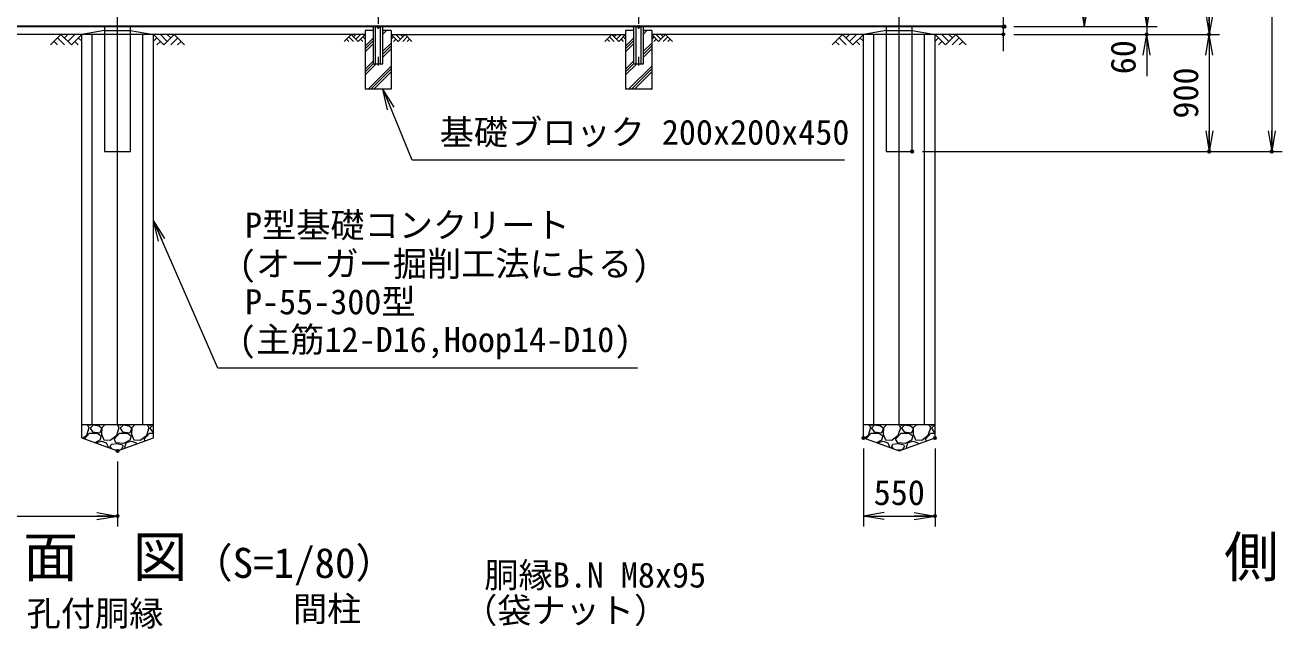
# Model space of a CAD drawing. Units: millimetres at full size. Extents: x -16800 to 16800, y -11880 to 11880.
# Drawn here: x -7779 to 1928, y -5808 to -1172 of the extents above; entities that cross this region are included whole.
import ezdxf
from ezdxf.enums import TextEntityAlignment as Align

# ---------------------------------------------------------------- set-up
doc = ezdxf.new("R2010")
doc.units = ezdxf.units.MM
doc.header["$LTSCALE"] = 40
doc.header["$PDMODE"] = 32
doc.header["$PDSIZE"] = 20
doc.linetypes.add('USER1', pattern=[50.8, 31.75, -6.35, 6.35, -6.35])
for name, color, linetype, lineweight in [('0-0_D-STR1', 1, 'Continuous', 18), ('0-1_D-BMK', 2, 'USER1', 13), ('0-2_D-STR3', 3, 'Continuous', 13), ('0-3_D-STR4', 7, 'Continuous', 18), ('0-4_D-BGD', 7, 'Continuous', 18), ('0-5_D-DCR-HCH', 7, 'Continuous', 13), ('0-6_D-STR-DIM', 7, 'Continuous', 13), ('0-7_0', 7, 'Continuous', 18), ('0-9_D-STR-TXT', 7, 'Continuous', 13), ('0-B_D-TTL-TXT', 7, 'Continuous', 13)]:
    doc.layers.add(name, color=color, linetype=linetype, lineweight=lineweight)
doc.layers.add('0-8_Defpoints', color=253, linetype='Continuous')
doc.styles.add('ＭＳ ゴシック', font='')
doc.styles.get('ＭＳ ゴシック').set_extended_font_data('MS Gothic')

# ---------------------------------------------------------------- blocks, each defined once
blk = doc.blocks.new('_Open')
at = {"layer": '0-7_0'}
blk.add_line((-40, 6.67), (0, 0), dxfattribs=at)
blk.add_lwpolyline([(-40, -6.67), (0, 0), (-40, 0)], dxfattribs=at)

msp = doc.modelspace()

# ---------------------------------------------------------------- linework, layer by layer
at = {"layer": '0-0_D-STR1'}
for p, q in [((-13170.08, -1178.48), (-270.08, -1178.48)), ((-13170.08, -1182.48), (-270.08, -1182.48)), ((-5106.58, -1467.48), (-5106.58, -1182.48)), ((-5089.08, -1467.48), (-5089.08, -1182.48)), ((-5051.08, -1467.48), (-5051.08, -1182.48)), ((-5033.58, -1467.48), (-5033.58, -1182.48)), ((-3106.58, -1467.48), (-3106.58, -1182.48)), ((-3089.08, -1467.48), (-3089.08, -1182.48)), ((-3051.08, -1467.48), (-3051.08, -1182.48)), ((-3033.58, -1467.48), (-3033.58, -1182.48)), ((-5106.58, -1467.48), (-5033.58, -1467.48)), ((-3106.58, -1467.48), (-3033.58, -1467.48))]:
    msp.add_line(p, q, dxfattribs=at)
for points in [[(-7170.08, -1182.48), (-7170.08, -2142.48), (-6970.08, -2142.48), (-6970.08, -1182.48)], [(-1170.08, -1182.48), (-1170.08, -2142.48), (-970.08, -2142.48), (-970.08, -1182.48)]]:
    msp.add_lwpolyline(points, dxfattribs=at)
at = {"layer": '0-1_D-BMK'}
for p, q in [((-7070.08, -2193.48), (-7070.08, 7908.52)), ((-1070.08, -2193.48), (-1070.08, 7908.52)), ((-5070.08, 617.52), (-5070.08, -1482.48)), ((-3070.08, 617.52), (-3070.08, -1482.48)), ((-5060.08, -1186.98), (-5080.08, -1186.98)), ((-3060.08, -1186.98), (-3080.08, -1186.98))]:
    msp.add_line(p, q, dxfattribs=at)
at = {"layer": '0-2_D-STR3'}
for p, q in [((-13170.08, -1177.48), (-270.08, -1177.48)), ((-5070.08, -1179.47), (-5076.58, -1183.23)), ((-5076.58, -1183.23), (-5076.58, -1190.73)), ((-5076.58, -1190.73), (-5070.08, -1194.48)), ((-5076.33, -1183.08), (-5076.33, -1172.98)), ((-5076.33, -1172.98), (-5074.33, -1172.98)), ((-5074.33, -1181.93), (-5074.33, -1172.98)), ((-5063.58, -1183.23), (-5070.08, -1179.47)), ((-5070.08, -1194.48), (-5063.58, -1190.73)), ((-5065.83, -1181.93), (-5065.83, -1172.98)), ((-5065.83, -1172.98), (-5063.83, -1172.98)), ((-5063.83, -1183.08), (-5063.83, -1172.98)), ((-5063.58, -1190.73), (-5063.58, -1183.23)), ((-3070.08, -1179.47), (-3076.58, -1183.23)), ((-3076.58, -1183.23), (-3076.58, -1190.73)), ((-3076.58, -1190.73), (-3070.08, -1194.48)), ((-3076.33, -1183.08), (-3076.33, -1172.98)), ((-3076.33, -1172.98), (-3074.33, -1172.98)), ((-3074.33, -1181.93), (-3074.33, -1172.98)), ((-3063.58, -1183.23), (-3070.08, -1179.47)), ((-3070.08, -1194.48), (-3063.58, -1190.73)), ((-3065.83, -1181.93), (-3065.83, -1172.98)), ((-3065.83, -1172.98), (-3063.83, -1172.98)), ((-3063.83, -1183.08), (-3063.83, -1172.98)), ((-3063.58, -1190.73), (-3063.58, -1183.23))]:
    msp.add_line(p, q, dxfattribs=at)
for centre in [(-5070.08, -1186.98), (-3070.08, -1186.98)]:
    msp.add_circle(centre, 6.25, dxfattribs=at)
at = {"layer": '0-3_D-STR4'}
for p, q in [((-7170.08, -1212.48), (-7345.08, -1242.48)), ((-7264.54, -4242.48), (-7264.54, -1242.48)), ((-7070.08, -4242.48), (-7070.08, -1242.48)), ((-6970.08, -1212.48), (-6795.08, -1242.48)), ((-6875.63, -4242.48), (-6875.63, -1242.48)), ((-5170.08, -1212.48), (-5170.08, -1662.48)), ((-5106.58, -1212.48), (-5170.08, -1212.48)), ((-4970.08, -1212.48), (-5033.58, -1212.48)), ((-4970.08, -1212.48), (-4970.08, -1662.48)), ((-3170.08, -1212.48), (-3170.08, -1662.48)), ((-3106.58, -1212.48), (-3170.08, -1212.48)), ((-2970.08, -1212.48), (-3033.58, -1212.48)), ((-2970.08, -1212.48), (-2970.08, -1662.48)), ((-1170.08, -1212.48), (-1345.08, -1242.48)), ((-1264.54, -4242.48), (-1264.54, -1242.48)), ((-1070.08, -4242.48), (-1070.08, -1242.48)), ((-970.08, -1212.48), (-795.08, -1242.48)), ((-875.63, -4242.48), (-875.63, -1242.48)), ((-4970.08, -1662.48), (-5170.08, -1662.48)), ((-2970.08, -1662.48), (-3170.08, -1662.48))]:
    msp.add_line(p, q, dxfattribs=at)
for points in [[(-7345.08, -4342.48), (-7070.08, -4442.48), (-6795.08, -4342.48)], [(-1345.08, -4342.48), (-1070.08, -4442.48), (-795.08, -4342.48)]]:
    msp.add_lwpolyline(points, dxfattribs=at)
at = {"layer": '0-4_D-BGD'}
for p, q in [((-5170.08, -1242.48), (-8970.08, -1242.48)), ((-7345.08, -4342.48), (-7345.08, -1242.48)), ((-7170.08, -1212.48), (-6970.08, -1212.48)), ((-6795.08, -4342.48), (-6795.08, -1242.48)), ((-4970.08, -1242.48), (-3170.08, -1242.48)), ((-270.08, -1242.48), (-2970.08, -1242.48)), ((-1345.08, -4342.48), (-1345.08, -1242.48)), ((-1170.08, -1212.48), (-970.08, -1212.48)), ((-795.08, -4342.48), (-795.08, -1242.48)), ((-6795.08, -4242.48), (-7345.08, -4242.48)), ((-795.08, -4242.48), (-1345.08, -4242.48))]:
    msp.add_line(p, q, dxfattribs=at)
at = {"layer": '0-5_D-DCR-HCH'}
for p, q in [((-7504.72, -1242.48), (-7584.54, -1322.3)), ((-7504.72, -1242.48), (-7424.9, -1322.3)), ((-7478.11, -1269.08), (-7451.51, -1242.48)), ((-7451.51, -1295.69), (-7398.29, -1242.48)), ((-7424.9, -1322.3), (-7345.08, -1242.48)), ((-6715.26, -1322.3), (-6795.08, -1242.48)), ((-6688.66, -1295.69), (-6741.87, -1242.48)), ((-6635.45, -1242.48), (-6715.26, -1322.3)), ((-6661.91, -1269.22), (-6688.66, -1242.48)), ((-6635.45, -1242.48), (-6555.63, -1322.3)), ((-5276.51, -1242.48), (-5329.72, -1295.69)), ((-5294.24, -1260.22), (-5258.61, -1295.69)), ((-5276.51, -1242.48), (-5223.29, -1295.69)), ((-5258.77, -1260.22), (-5241.03, -1242.48)), ((-5241.03, -1277.95), (-5205.56, -1242.48)), ((-5223.29, -1295.69), (-5170.08, -1242.48)), ((-5187.82, -1260.22), (-5170.08, -1277.87)), ((-5033.58, -1239.54), (-5006.52, -1212.48)), ((-5033.58, -1217.44), (-5028.62, -1212.48)), ((-4916.87, -1295.69), (-4970.08, -1242.48)), ((-4952.35, -1260.22), (-4970.08, -1277.87)), ((-4899.13, -1277.95), (-4934.61, -1242.48)), ((-4863.66, -1242.48), (-4916.87, -1295.69)), ((-4881.3, -1260.31), (-4899.13, -1242.48)), ((-4845.92, -1260.22), (-4881.56, -1295.69)), ((-4863.66, -1242.48), (-4810.45, -1295.69)), ((-3276.51, -1242.48), (-3329.72, -1295.69)), ((-3294.24, -1260.22), (-3258.61, -1295.69)), ((-3276.51, -1242.48), (-3223.29, -1295.69)), ((-3258.77, -1260.22), (-3241.03, -1242.48)), ((-3241.03, -1277.95), (-3205.56, -1242.48)), ((-3223.29, -1295.69), (-3170.08, -1242.48)), ((-3187.82, -1260.22), (-3170.08, -1277.87)), ((-3033.58, -1239.54), (-3006.52, -1212.48)), ((-3033.58, -1217.44), (-3028.62, -1212.48)), ((-2916.87, -1295.69), (-2970.08, -1242.48)), ((-2952.35, -1260.22), (-2970.08, -1277.87)), ((-2899.13, -1277.95), (-2934.61, -1242.48)), ((-2863.66, -1242.48), (-2916.87, -1295.69)), ((-2881.3, -1260.31), (-2899.13, -1242.48)), ((-2845.92, -1260.22), (-2881.56, -1295.69)), ((-2863.66, -1242.48), (-2810.45, -1295.69)), ((-1504.72, -1242.48), (-1584.54, -1322.3)), ((-1504.72, -1242.48), (-1424.9, -1322.3)), ((-1478.11, -1269.08), (-1451.51, -1242.48)), ((-1451.51, -1295.69), (-1398.29, -1242.48)), ((-1424.9, -1322.3), (-1345.08, -1242.48)), ((-715.26, -1322.3), (-795.08, -1242.48)), ((-688.66, -1295.69), (-741.87, -1242.48)), ((-635.45, -1242.48), (-715.26, -1322.3)), ((-661.91, -1269.22), (-688.66, -1242.48)), ((-635.45, -1242.48), (-555.63, -1322.3)), ((-7557.93, -1295.69), (-7531.2, -1322.3)), ((-7531.32, -1269.08), (-7477.87, -1322.3)), ((-7398.29, -1295.69), (-7371.57, -1322.3)), ((-7371.69, -1269.08), (-7345.08, -1295.57)), ((-6768.48, -1269.08), (-6795.08, -1295.57)), ((-6741.87, -1295.69), (-6768.6, -1322.3)), ((-6608.84, -1269.08), (-6662.3, -1322.3)), ((-6582.23, -1295.69), (-6608.96, -1322.3)), ((-5311.98, -1277.95), (-5294.16, -1295.69)), ((-5205.56, -1277.95), (-5187.74, -1295.69)), ((-5170.08, -1331.85), (-5106.58, -1268.35)), ((-5170.08, -1353.94), (-5106.58, -1290.44)), ((-5170.08, -1376.04), (-5106.58, -1312.54)), ((-5033.58, -1372.12), (-4970.08, -1308.62)), ((-5033.58, -1394.22), (-4970.08, -1330.72)), ((-5033.58, -1416.32), (-4970.08, -1352.82)), ((-4934.61, -1277.95), (-4952.43, -1295.69)), ((-4828.18, -1277.95), (-4846, -1295.69)), ((-3311.98, -1277.95), (-3294.16, -1295.69)), ((-3205.56, -1277.95), (-3187.74, -1295.69)), ((-3170.08, -1331.85), (-3106.58, -1268.35)), ((-3170.08, -1353.94), (-3106.58, -1290.44)), ((-3170.08, -1376.04), (-3106.58, -1312.54)), ((-3033.58, -1372.12), (-2970.08, -1308.62)), ((-3033.58, -1394.22), (-2970.08, -1330.72)), ((-3033.58, -1416.32), (-2970.08, -1352.82)), ((-2934.61, -1277.95), (-2952.43, -1295.69)), ((-2828.18, -1277.95), (-2846, -1295.69)), ((-1557.93, -1295.69), (-1531.2, -1322.3)), ((-1531.32, -1269.08), (-1477.87, -1322.3)), ((-1398.29, -1295.69), (-1371.57, -1322.3)), ((-1371.69, -1269.08), (-1345.08, -1295.57)), ((-768.48, -1269.08), (-795.08, -1295.57)), ((-741.87, -1295.69), (-768.6, -1322.3)), ((-608.84, -1269.08), (-662.3, -1322.3)), ((-582.23, -1295.69), (-608.96, -1322.3)), ((-5170.08, -1508.62), (-5106.58, -1445.12)), ((-3170.08, -1508.62), (-3106.58, -1445.12)), ((-5170.08, -1530.72), (-5106.58, -1467.22)), ((-5170.08, -1552.82), (-5084.74, -1467.48)), ((-5147.16, -1662.48), (-4970.08, -1485.4)), ((-5125.06, -1662.48), (-4970.08, -1507.5)), ((-5102.97, -1662.48), (-4970.08, -1529.59)), ((-3170.08, -1530.72), (-3106.58, -1467.22)), ((-3170.08, -1552.82), (-3084.74, -1467.48)), ((-3147.16, -1662.48), (-2970.08, -1485.4)), ((-3125.06, -1662.48), (-2970.08, -1507.5)), ((-3102.97, -1662.48), (-2970.08, -1529.59)), ((-4970.38, -1662.48), (-4970.08, -1662.18)), ((-2970.38, -1662.48), (-2970.08, -1662.18)), ((-7306.66, -4320.3), (-7288.26, -4262.8)), ((-7288.26, -4262.8), (-7300.68, -4242.48)), ((-7283.05, -4242.48), (-7281.36, -4246.7)), ((-7281.36, -4246.7), (-7274.32, -4242.48)), ((-7258.36, -4244.4), (-7281.36, -4267.4)), ((-7281.36, -4267.4), (-7262.96, -4295)), ((-7212.36, -4251.3), (-7258.36, -4244.4)), ((-7193.96, -4267.4), (-7212.36, -4251.3)), ((-7191.66, -4265.1), (-7193.96, -4313.4)), ((-7193.96, -4281.2), (-7193.96, -4267.4)), ((-7166.88, -4242.48), (-7191.66, -4265.1)), ((-7076.66, -4320.3), (-7058.26, -4262.8)), ((-7058.26, -4262.8), (-7070.68, -4242.48)), ((-7053.05, -4242.48), (-7051.36, -4246.7)), ((-7051.36, -4246.7), (-7044.32, -4242.48)), ((-7028.36, -4244.4), (-7051.36, -4267.4)), ((-7051.36, -4267.4), (-7032.96, -4295)), ((-6982.36, -4251.3), (-7028.36, -4244.4)), ((-6963.96, -4267.4), (-6982.36, -4251.3)), ((-6961.66, -4265.1), (-6963.96, -4313.4)), ((-6963.96, -4281.2), (-6963.96, -4267.4)), ((-6936.88, -4242.48), (-6961.66, -4265.1)), ((-6846.66, -4320.3), (-6828.26, -4262.8)), ((-6828.26, -4262.8), (-6840.68, -4242.48)), ((-6823.05, -4242.48), (-6821.36, -4246.7)), ((-6821.36, -4246.7), (-6814.32, -4242.48)), ((-6798.36, -4244.4), (-6821.36, -4267.4)), ((-6821.36, -4267.4), (-6802.96, -4295)), ((-6795.08, -4244.89), (-6798.36, -4244.4)), ((-1306.66, -4320.3), (-1288.26, -4262.8)), ((-1288.26, -4262.8), (-1300.68, -4242.48)), ((-1283.05, -4242.48), (-1281.36, -4246.7)), ((-1281.36, -4246.7), (-1274.32, -4242.48)), ((-1258.36, -4244.4), (-1281.36, -4267.4)), ((-1281.36, -4267.4), (-1262.96, -4295)), ((-1212.36, -4251.3), (-1258.36, -4244.4)), ((-1193.96, -4267.4), (-1212.36, -4251.3)), ((-1191.66, -4265.1), (-1193.96, -4313.4)), ((-1193.96, -4281.2), (-1193.96, -4267.4)), ((-1166.88, -4242.48), (-1191.66, -4265.1)), ((-1076.66, -4320.3), (-1058.26, -4262.8)), ((-1058.26, -4262.8), (-1070.68, -4242.48)), ((-1053.05, -4242.48), (-1051.36, -4246.7)), ((-1051.36, -4246.7), (-1044.32, -4242.48)), ((-1028.36, -4244.4), (-1051.36, -4267.4)), ((-1051.36, -4267.4), (-1032.96, -4295)), ((-982.36, -4251.3), (-1028.36, -4244.4)), ((-963.96, -4267.4), (-982.36, -4251.3)), ((-961.66, -4265.1), (-963.96, -4313.4)), ((-963.96, -4281.2), (-963.96, -4267.4)), ((-936.88, -4242.48), (-961.66, -4265.1)), ((-846.66, -4320.3), (-828.26, -4262.8)), ((-828.26, -4262.8), (-840.68, -4242.48)), ((-823.05, -4242.48), (-821.36, -4246.7)), ((-821.36, -4246.7), (-814.32, -4242.48)), ((-798.36, -4244.4), (-821.36, -4267.4)), ((-821.36, -4267.4), (-802.96, -4295)), ((-795.08, -4244.89), (-798.36, -4244.4)), ((-7338.47, -4344.88), (-7306.66, -4320.3)), ((-7324.93, -4349.8), (-7285.96, -4306.5)), ((-7285.96, -4306.5), (-7226.16, -4306.5)), ((-7262.96, -4295), (-7205.46, -4301.9)), ((-7205.46, -4359.4), (-7243.6, -4379.38)), ((-7230.76, -4377.8), (-7193.96, -4366.3)), ((-7226.16, -4306.5), (-7196.26, -4327.2)), ((-7205.46, -4301.9), (-7193.96, -4281.2)), ((-7196.26, -4327.2), (-7205.46, -4359.4)), ((-7193.96, -4313.4), (-7175.56, -4357.1)), ((-7193.96, -4366.3), (-7157.16, -4380.1)), ((-7175.56, -4357.1), (-7127.26, -4359.4)), ((-7127.26, -4359.4), (-7076.66, -4320.3)), ((-7097.36, -4352.5), (-7055.96, -4306.5)), ((-7081.26, -4380.1), (-7097.36, -4352.5)), ((-7055.96, -4306.5), (-6996.16, -4306.5)), ((-7032.96, -4295), (-6975.46, -4301.9)), ((-6975.46, -4359.4), (-7023.76, -4384.7)), ((-7000.76, -4377.8), (-6963.96, -4366.3)), ((-6996.16, -4306.5), (-6966.26, -4327.2)), ((-6975.46, -4301.9), (-6963.96, -4281.2)), ((-6966.26, -4327.2), (-6975.46, -4359.4)), ((-6963.96, -4313.4), (-6945.56, -4357.1)), ((-6963.96, -4366.3), (-6927.16, -4380.1)), ((-6945.56, -4357.1), (-6897.26, -4359.4)), ((-6897.26, -4359.4), (-6846.66, -4320.3)), ((-6867.36, -4352.5), (-6825.96, -4306.5)), ((-6859.54, -4365.92), (-6867.36, -4352.5)), ((-6825.96, -4306.5), (-6795.08, -4306.5)), ((-6802.96, -4295), (-6795.08, -4295.95)), ((-1338.47, -4344.88), (-1306.66, -4320.3)), ((-1324.93, -4349.8), (-1285.96, -4306.5)), ((-1285.96, -4306.5), (-1226.16, -4306.5)), ((-1262.96, -4295), (-1205.46, -4301.9)), ((-1205.46, -4359.4), (-1243.6, -4379.38)), ((-1230.76, -4377.8), (-1193.96, -4366.3)), ((-1226.16, -4306.5), (-1196.26, -4327.2)), ((-1205.46, -4301.9), (-1193.96, -4281.2)), ((-1196.26, -4327.2), (-1205.46, -4359.4)), ((-1193.96, -4313.4), (-1175.56, -4357.1)), ((-1193.96, -4366.3), (-1157.16, -4380.1)), ((-1175.56, -4357.1), (-1127.26, -4359.4)), ((-1127.26, -4359.4), (-1076.66, -4320.3)), ((-1097.36, -4352.5), (-1055.96, -4306.5)), ((-1081.26, -4380.1), (-1097.36, -4352.5)), ((-1055.96, -4306.5), (-996.16, -4306.5)), ((-1032.96, -4295), (-975.46, -4301.9)), ((-975.46, -4359.4), (-1023.76, -4384.7)), ((-1000.76, -4377.8), (-963.96, -4366.3)), ((-996.16, -4306.5), (-966.26, -4327.2)), ((-975.46, -4301.9), (-963.96, -4281.2)), ((-966.26, -4327.2), (-975.46, -4359.4)), ((-963.96, -4313.4), (-945.56, -4357.1)), ((-963.96, -4366.3), (-927.16, -4380.1)), ((-945.56, -4357.1), (-897.26, -4359.4)), ((-897.26, -4359.4), (-846.66, -4320.3)), ((-867.36, -4352.5), (-825.96, -4306.5)), ((-859.54, -4365.92), (-867.36, -4352.5)), ((-825.96, -4306.5), (-795.08, -4306.5)), ((-802.96, -4295), (-795.08, -4295.95)), ((-7233.08, -4383.21), (-7230.76, -4377.8)), ((-7157.16, -4380.1), (-7143.36, -4410)), ((-7145.2, -4415.16), (-7143.36, -4410)), ((-7127.26, -4410), (-7120.36, -4391.6)), ((-7111.19, -4427.53), (-7127.26, -4410)), ((-7076.66, -4387), (-7120.36, -4391.6)), ((-7049.06, -4433), (-7087.06, -4436.3)), ((-7023.76, -4384.7), (-7081.26, -4380.1)), ((-7030.66, -4398.5), (-7076.66, -4387)), ((-7028.36, -4410), (-7049.06, -4433)), ((-7028.36, -4410), (-7030.66, -4398.5)), ((-7016.86, -4410), (-7011.99, -4421.36)), ((-7014.56, -4410), (-7000.76, -4377.8)), ((-6927.16, -4380.1), (-6923.05, -4389.01)), ((-1233.08, -4383.21), (-1230.76, -4377.8)), ((-1157.16, -4380.1), (-1143.36, -4410)), ((-1145.2, -4415.16), (-1143.36, -4410)), ((-1127.26, -4410), (-1120.36, -4391.6)), ((-1111.19, -4427.53), (-1127.26, -4410)), ((-1076.66, -4387), (-1120.36, -4391.6)), ((-1049.06, -4433), (-1087.06, -4436.3)), ((-1023.76, -4384.7), (-1081.26, -4380.1)), ((-1030.66, -4398.5), (-1076.66, -4387)), ((-1028.36, -4410), (-1049.06, -4433)), ((-1028.36, -4410), (-1030.66, -4398.5)), ((-1016.86, -4410), (-1011.99, -4421.36)), ((-1014.56, -4410), (-1000.76, -4377.8)), ((-927.16, -4380.1), (-923.05, -4389.01))]:
    msp.add_line(p, q, dxfattribs=at)
at = {"layer": '0-6_D-STR-DIM'}
for p, q in [((1789.87, 7857.52), (1789.87, -2142.48)), ((1309.92, 7757.52), (1309.92, -1242.48)), ((829.92, -1182.48), (829.92, 587.52)), ((-270.08, -1370.07), (-270.08, -348.78)), ((349.92, -1182.48), (349.92, -592.48)), ((-190.08, -1182.48), (429.92, -1182.48)), ((-190.08, -1182.48), (909.92, -1182.48)), ((-190.08, -1242.48), (909.92, -1242.48)), ((-190.08, -1242.48), (1389.92, -1242.48)), ((-190.08, -1242.48), (1389.92, -1242.48)), ((-180.08, -1182.48), (909.92, -1182.48)), ((829.92, -1182.48), (829.92, -1242.48)), ((1309.92, -1242.48), (1309.92, -2142.48)), ((829.92, -1402.48), (829.92, -1562.48)), ((-890.08, -2142.48), (1389.92, -2142.48)), ((-890.08, -2142.48), (1869.87, -2142.48)), ((-1345.08, -4422.48), (-1345.08, -5022.48)), ((-795.08, -4422.48), (-795.08, -5022.48)), ((-7070.08, -4522.48), (-7070.08, -5022.48)), ((-9070.08, -4942.48), (-7070.08, -4942.48)), ((-1345.08, -4942.48), (-795.08, -4942.48))]:
    msp.add_line(p, q, dxfattribs=at)
at = {"layer": '0-8_Defpoints'}
for p in [(-270.08, -1182.48), (-270.08, -1242.48), (-260.08, -1182.48), (829.92, -1242.48), (1309.92, -1242.48), (-970.08, -2142.48), (1309.92, -2142.48), (1789.87, -2142.48), (-1345.08, -4342.48), (-795.08, -4342.48), (-7070.08, -4442.48), (-7070.08, -4942.48), (-795.08, -4942.48)]:
    msp.add_point(p, dxfattribs=at)
at = {"layer": '0-9_D-STR-TXT'}
for points in [[(-1488.93, -2208.03), (-4809.38, -2208.03), (-5032.52, -1664.33)], [(-3079.91, -3806.5), (-6301.88, -3806.5), (-6794.28, -2674.86)]]:
    msp.add_lwpolyline(points, dxfattribs=at)

# ---------------------------------------------------------------- block references
at = {"layer": '0-6_D-STR-DIM', "xscale": 4, "yscale": 4}
for p, rotation in [((349.92, -1182.48), 270), ((829.92, -1182.48), 270), ((829.92, -1182.48), 270), ((1309.92, -1242.48), 270), ((829.92, -1242.48), 90), ((1309.92, -1242.48), 90), ((1309.92, -2142.48), 270), ((1789.87, -2142.48), 270), ((-1345.08, -4942.48), 180)]:
    msp.add_blockref('_Open', p, dxfattribs=dict(at, rotation=rotation))
for p in [(-7070.08, -4942.48), (-795.08, -4942.48)]:
    msp.add_blockref('_Open', p, dxfattribs=at)
at = {"layer": '0-9_D-STR-TXT', "xscale": 4, "yscale": 4}
for p, rotation in [((-5033.28, -1662.48), 112.31357), ((-6795.08, -2673.02), 113.51515)]:
    msp.add_blockref('_Open', p, dxfattribs=dict(at, rotation=rotation))

# ---------------------------------------------------------------- texts
at = {"layer": '0-6_D-STR-DIM', "style": 'ＭＳ ゴシック'}
for s, p in [('60', (802.92, -1548.37)), ('900', (1282.93, -1889.03))]:
    msp.add_text(s, height=192.4, rotation=90, dxfattribs=at).set_placement(p, align=Align.BOTTOM_LEFT)
msp.add_text('550', height=192.4, dxfattribs=at).set_placement((-1265.63, -4915.49), align=Align.BOTTOM_LEFT)
at = {"layer": '0-9_D-STR-TXT', "style": 'ＭＳ ゴシック'}
for s, p in [('基礎ブロック 200x200x450', (-4597.56, -2147.54)), ('P型基礎コンクリート', (-6092.09, -2861.08)), ('(オーガー掘削工法による)', (-6137.77, -3157.97)), ('P-55-300型', (-6092.09, -3450.09)), ('(主筋12-D16,Hoop14-D10)', (-6137.77, -3740.42)), ('胴縁B.N M8x95', (-4255.08, -5549.19)), ('間柱', (-5724.25, -5809.51)), ('孔付胴縁', (-7768.61, -5843.74)), ('（袋ナット）', (-4417.51, -5820.73))]:
    msp.add_text(s, height=192.4, dxfattribs=at).set_placement(p, align=Align.BOTTOM_LEFT)
at = {"layer": '0-B_D-TTL-TXT', "style": 'ＭＳ ゴシック'}
for s, height, p in [('正\u3000面\u3000図', 307.9, (-8633.96, -5501.69)), ('側\u3000面\u3000図', 307.9, (1424.21, -5501.69)), ('（S=1/80）', 230.8, (-6501.27, -5486.89))]:
    msp.add_text(s, height=height, dxfattribs=at).set_placement(p, align=Align.BOTTOM_LEFT)

doc.saveas('drawing.dxf')
